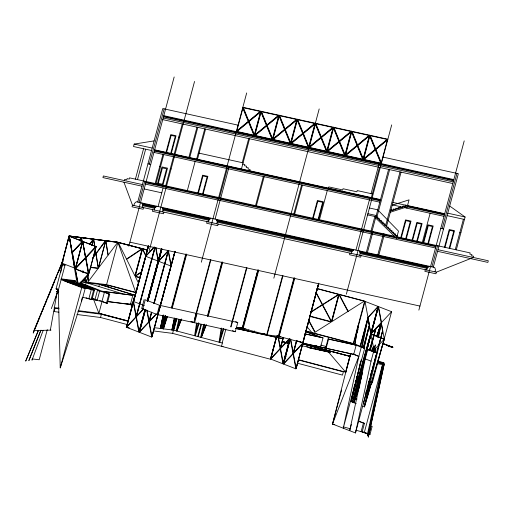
<?xml version="1.0" encoding="UTF-8"?>
<svg xmlns="http://www.w3.org/2000/svg" width="514" height="514" viewBox="0 0 514 514"><rect width="100%" height="100%" fill="white"/><g stroke="black" fill="none" stroke-linecap="round" stroke-linejoin="round"><path stroke-width="0.77" d="M197.19 323.19L195.288 335.893L199.021 323.711M221.746 328.851L219.722 342.35L223.924 328.652M196.56 323.081L194.62 335.719L198.68 322.721M221.238 327.958L219.054 342.176L223.359 328.414M354.84 344.708L358.02 325.902L358.11 327.495M354.705 344.849L358.02 325.902M50.346 330.129L57.69 289.144M60.658 272.587L62.779 260.765L33.211 333.072L39.919 316.913M352.559 402.192L378.163 306.762L368.03 317.633L370.774 333.522L351.203 401.665L354.66 384.388M362.055 347.477L368.03 317.633L370.774 333.522M371.558 371.583L364.458 406.805L384.292 339.002L381.337 323.049L376.087 328.414L369.476 350.638M375.503 352.013L375.972 349.661M378.497 337.139L381.337 323.049L370.986 333.882L353.979 402.745L359.453 386.804M164.127 316.219L160.625 328.485L163.452 315.166M175.492 318.462L172.209 329.969L174.709 318.211M163.863 316.11L160.304 328.446L163.15 315.185M171.894 329.924L174.4 318.224L171.894 329.924L175.223 318.359M160.625 328.485L163.491 315.172M172.209 329.969L174.741 318.217M160.304 328.446L163.182 315.198M305.573 331.202L351.03 343.217L361.291 347.188L358.823 356.408L343.256 428.207L364.76 347.952L353.259 343.5L306.248 331.074M302.405 343.84L349.983 356.433L350.599 353.42L332.5 424.037L355.495 432.949L376.993 352.694L371.185 350.445L367.722 349.681L365.248 358.894L349.681 430.693L351.338 424.525M355.495 432.949L371.063 361.149L375.4 344.952M377.674 361.503L383.007 362.678L367.343 434.671L367.671 433.45L355.906 430.212M383.804 362.64L367.806 435.846L383.804 362.64L377.861 361.329M384.273 363.816L368.275 437.029L384.273 363.816L379.146 362.685M176.887 331.029L181.526 319.104L176.887 331.029L179.514 319.31M361.329 347.252L368.03 317.633L369.341 325.799L363.976 348.254M374.616 352.559L375.676 347.901M378.15 337.03L381.337 323.049L377.597 327.058M178.898 319.22L176.218 330.855L180.594 319.747M203.512 324.899L200.653 337.312L205.317 325.458M359.228 367.561L351.088 401.62L356.228 403.612M359.601 366.013L360.712 361.368M363.861 348.203L369.225 325.754L363.314 348.042M351.203 401.665L361.201 359.864M163.484 328.851L166.555 316.451L163.484 328.851L167.416 316.656M163.169 328.812L166.292 316.348L163.169 328.812L167.101 316.675M365.872 354.57L353.748 402.655L359.98 384.568M366.264 353.022L368.416 344.489M368.808 342.941L378.336 306.832L381.285 322.766L377.52 336.657M60.639 266.965L62.162 263.29L69.049 235.958L61.262 265.32M283.047 337.666L280.188 348.479L270.698 358.65L276.429 337.017M289.581 339.124L283.034 363.848L270.762 359.093L276.699 336.689M283.034 363.848L280.265 348.91L283.336 337.319M289.819 339.208L283.298 363.533L280.535 348.614L283.4 337.801M283.298 363.533L289.845 338.81M296.52 340.326L293.044 353.459L283.555 363.636L290.102 338.912M279.141 336.484L302.74 342.722L318.603 283.542L295.891 368.827L283.619 364.079L290.166 339.349M295.891 368.827L293.121 353.889L296.597 340.756M318.841 283.163L296.154 368.512L293.391 353.6L296.874 340.461M296.154 368.512L318.648 283.747M369.951 350.612L375.85 328.324L381.285 322.766L376.935 336.497M370.388 349.931L375.85 328.324L369.245 350.548M363.796 402.064L382.596 330.939L381.337 323.049L376.646 336.715M61.224 266.188L69.281 236.022L117.944 242.248M62.162 263.29L62.817 260.855L33.866 330.63L50.982 330.11M60.941 268.604L63.004 260.894M56.045 288.894L62.58 264.511L64.391 264.909L65.021 265.16L58.487 289.543L56.045 288.894L56.925 289.041M47.282 329.641L39.199 359.749L32.311 358.939L31.984 360.16L43.202 330.296M55.782 297.985L58.063 289.491M73.843 264.716L74.466 263.252M80.415 241.047L81.026 237.918M74.62 263.271L73.997 264.742M80.57 241.066L81.18 237.937M82.555 241.625L72.423 252.496L75.372 268.43L82.555 241.625L75.545 268.501L82.728 241.696L85.472 257.585L75.34 268.449M64.77 280.657L74.517 281.897L74.697 281.216L77.62 282.347M91.755 245.66L93.4 239.537L89.603 244.593M91.91 245.679L93.554 239.556L94.704 246.63M58.288 289.517L60.234 367.889L81.739 287.641L60.967 279.59M85.549 284.987L86.166 282.681L123.058 293.918L132.85 295.319L130.376 304.539L129.515 304.275M82.118 298.004L81.456 301.288M86.525 281.344L84.392 280.387M88.434 274.437L78.301 285.309L88.639 274.489L86.693 280.933L84.071 279.944M88.864 273.654L96.041 246.855L88.864 273.654L85.909 257.72L96.041 246.855M74.697 281.216L62.702 279.687L80.878 286.722L94.081 289.999L83.062 287.57L85.202 288.399L82.735 297.619L60.234 367.889M91.113 299.476L93.587 290.256L91.376 289.401L88.909 298.621L91.113 299.476L91.948 299.662L94.415 290.442L92.212 289.588M124.382 180.594L124.709 179.373L126.791 179.836L127.119 178.615L129.194 179.071L129.522 177.85L394.418 236.222M154.11 140.894L134.167 144.087L133.512 146.522L151.534 150.493M97.442 290.371L94.968 299.591L97.159 300.439L99.626 291.22L97.442 290.371L99.517 290.834L79.811 283.195M98.804 286.677L99.42 284.37L135.092 295.319M99.626 291.22L104.406 292.273L101.939 301.493L107.272 303.421L109.739 294.201L79.927 282.649M101.984 301.692L98.926 313.289L128.391 321.07L98.881 313.277L78.334 310.668M106.571 284.717L117.912 242.235L135.934 292.909M135.413 179.148L143.56 148.739M76.952 314.484L100.526 317.498L101.399 314.247L128.564 321.423M108.454 287.911L109.071 285.604L136.037 292.729M137.495 179.611L145.642 149.195M123.951 182.219L132.477 205.189L132.04 206.814L143.13 209.256L143.567 207.63M106.437 303.234L108.91 294.021L104.406 292.273M133.858 205.491L134.405 203.46L136.338 201.732L434.696 267.473L435.538 269.811L434.992 271.842M137.72 202.041L162.765 108.57L238.053 125.159M139.108 202.343L144.768 181.211M149.343 164.146L164.152 108.878M128.821 246.225L174.169 76.971M142.179 207.322L142.725 205.292L141.883 202.953M155.17 183.504L162.964 154.406M155.999 183.684L163.793 154.592M157.387 183.993L161.961 166.922L167.506 168.149L162.932 185.213M166.016 152.324L170.764 134.61L176.032 135.767L171.284 153.487M158.081 184.147L162.437 167.892L166.594 168.804L162.238 185.059M166.575 152.446L171.143 135.381L175.306 136.294L170.732 153.365M152.851 209.673L152.414 211.299L163.503 213.747L163.94 212.121M141.652 271.649L135.233 275.941L142.397 249.149L145.635 255.631M135.233 275.941L142.404 249.168M154.239 209.982L154.785 207.952L156.712 206.223M158.1 206.532L163.073 187.957M120.591 303.132L132.22 304.616L134.694 295.402L135.555 295.666M133.325 301.127L126.238 327.463L129.355 327.855M154.843 247.273L136.024 316.714L126.534 326.885L148.315 246.245M148.231 245.936L145.796 255.888L154.206 246.855M148.424 246.013L126.534 326.885M133.73 301.255L148.552 245.923L133.524 301.487L136.294 316.425L143.682 308.503M165.701 185.824L173.501 156.731M174.195 154.129L182.284 123.932M149.195 250.71L194.549 81.463M162.552 211.813L163.099 209.783L162.257 207.444M144.132 299.456L141.665 308.67L143.175 308.843M155.196 247.407L136.371 316.849L139.133 331.768L145.044 309.724M147.582 300.69L161.377 249.194M151.386 312.435L148.88 321.7L139.39 331.871L145.301 309.82M161.435 249.374L158.376 260.778L155.903 247.433M147.756 301.005L161.891 248.712M148.642 298.55L150.274 292.363M150.705 290.866L161.826 249.367L147.846 301.063M188.889 157.368L196.978 127.17M189.724 157.547L197.813 127.356M187.327 190.591L195.121 161.492M196.65 159.077L204.739 128.879M197.485 159.256L205.574 129.065M157.066 314.504L159.533 305.284L145.244 299.752L142.776 308.965L157.066 314.504L193.791 322.593L196.258 313.379L159.533 305.284M151.739 312.576L149.227 321.835L151.99 336.747L175.03 251.474M158.993 311.047L174.85 251.866M151.99 336.747L175.107 251.314M197.864 192.911L202.612 175.19L207.874 176.353L203.126 194.074M161.781 328.632L165.296 315.5M162.013 328.664L165.527 315.532M198.417 193.033L202.991 175.968L207.148 176.88L202.574 193.951M171.419 307.867L185.824 254.025M171.824 307.918L186.241 254.115M172.254 308.047L186.672 254.25M173.366 330.116L176.469 318.526M153.288 330.913L172.608 333.38L176.63 318.603M173.777 330.206L176.887 318.616M207.065 221.624L206.628 223.249L217.718 225.691L218.154 224.065M208.453 221.926L208.992 219.896L210.926 218.167M201.327 262.198L246.681 92.95M219.497 197.678L227.297 168.579M215.083 219.086L229.238 166.253M216.767 223.757L217.313 221.727L216.471 219.388M194.62 318.898L210.477 259.718M195.037 318.988L210.894 259.808M194.62 322.779L197.093 313.559L237.77 322.522L235.303 331.742L194.62 322.779L192.397 321.918M242.255 162.668L248.712 138.568M241.451 168.945L249.541 138.754M197.723 336.535L201.038 324.173M198.211 336.664L201.527 324.302M254.436 135.657L279.096 115.271L290.693 143.644L315.352 123.257L326.949 151.636L351.608 131.243L363.199 159.623L387.864 139.236L242.839 107.278L254.436 135.657L260.971 111.275L272.561 139.654L297.227 119.261L308.818 147.64L333.477 127.254L345.074 155.626L369.733 135.24L381.33 163.619M207.463 315.808L221.881 262.005M207.656 316.624L222.279 262.056M208.292 315.988L222.71 262.191M249.772 170.776L250.093 169.562L248.018 169.1L248.346 167.885L246.264 167.423L246.591 166.208L244.51 165.746L244.837 164.531L242.756 164.069M272.561 139.654L279.096 115.271M255.548 205.619L263.341 176.527M256.377 205.806L264.177 176.707M222.164 342.992L225.89 329.089M230.664 326.84L246.521 267.659M231.075 326.93L246.932 267.749M238.355 327.379L237.943 328.915L237.429 328.716M290.693 143.644L297.227 119.261M242.267 328.362L239.987 327.759L242.255 328.317L257.906 269.908L242.267 328.362L236.299 327.598M240.481 327.559L242.666 328.407L258.324 269.998M242.614 328.819L242.698 328.491M243.026 328.909L258.754 270.133M243.385 328.401L242.974 329.937L243.488 330.136L243.899 328.6M248.892 329.699L248.48 331.234L247.966 331.035M254.436 330.92L254.025 332.455L253.511 332.256M273.84 278.177L319.194 108.929M293.802 214.049L301.602 184.956M294.638 214.235L302.431 185.136M243.103 328.542L266.702 334.781L282.559 275.6M264.196 333.74L267.119 334.871L282.976 275.69M276.423 336.766L270.403 359.222L172.608 333.38M270.698 358.65L276.609 336.606M326.949 151.636L333.477 127.254M267.119 334.871L278.305 336.304L293.963 277.888M278.652 336.76L294.361 277.939M279.07 336.85L294.792 278.074M312.673 218.206L317.421 200.492L323.377 201.803L318.629 219.523M313.225 218.328L317.8 201.263L322.651 202.33L318.076 219.401M319.464 219.703L327.257 190.61M328.517 188.13L328.844 186.91L342.703 189.968L343.031 188.747L356.896 191.799L357.224 190.585L372.329 193.913M283.555 363.636L290.076 339.304M345.074 155.626L351.608 131.243M363.199 159.623L369.733 135.24M305.502 331.459L323.03 337.904L320.563 347.117L320.049 346.918M331.549 321.488L338.732 294.683L322.708 304.821L331.562 321.507L338.739 294.702M350.008 253.119L349.571 254.745L360.661 257.186L361.098 255.561M339.06 294.773L331.883 321.597L347.907 311.458L339.067 294.792M328.06 338.925L325.593 348.139L326.107 348.338L328.574 339.124L328.06 338.925L355.649 345.003M351.396 253.421L351.936 251.391L353.87 249.663M355.945 250.125L370.106 197.292M371.082 193.637L379.248 163.156M371.352 197.569L379.441 167.378M346.352 294.156L391.7 124.902M359.71 255.259L360.256 253.222L359.414 250.883M370.967 231.056L374.867 216.503M366.341 252.413L388.59 169.389M367.381 252.644L373.048 231.512M376.942 216.966L389.631 169.62M377.661 218.405L377.983 217.191L367.587 214.903M345.607 372.142L350.587 353.645M353.253 343.712L364.657 301.088L317.601 288.656M356.459 334.37L356.992 332.372M357.082 332.05L357.969 328.709M334.781 424.641L332.5 424.037L341.598 390.087M377.777 254.931L383.444 233.799M385.706 225.35L400.027 171.907M378.818 255.162L384.478 234.031M401.068 172.139L386.419 226.796L388.5 227.259L388.173 228.473L390.254 228.936L389.927 230.15L392.002 230.613L391.681 231.827L393.756 232.289L393.428 233.504L395.51 233.966L395.182 235.181L397.264 235.643M400.618 206.686L400.29 207.907L398.209 207.444L397.887 208.665L395.806 208.209L395.478 209.429L393.396 208.967L393.075 210.187L390.993 209.731M402.674 207.226L403.021 205.928L405.103 206.384L405.45 205.08L444.694 213.728M352.392 402.128L372.682 327.097M406.831 208.144L409.054 199.85L392.201 205.221M400.779 237.622L405.52 219.902L411.007 221.11L406.259 238.83M401.331 237.744L405.906 220.673L410.275 221.637L405.7 238.708M412.08 240.115L416.828 222.395L422.097 223.551L417.349 241.272M368.879 434.478L371.121 426.106L372.162 426.337L369.919 434.709L368.879 434.478L361.162 431.49L363.411 423.118L358.476 421.21M412.633 240.237L417.207 223.166L421.364 224.085L416.79 241.15M369.919 434.709L362.203 431.721L364.445 423.35L358.483 421.037M386.277 344.907L392.972 347.265L389.882 346.34M364.304 432.492L383.007 362.678M422.335 242.37L430.134 213.278M423.17 242.557L427.918 224.836L433.186 225.999L428.438 243.713M423.722 242.679L428.297 225.607L432.454 226.526L427.879 243.591M425.29 269.709L424.853 271.334L435.943 273.776L436.38 272.15L473.343 257.482L473.664 256.261L471.589 255.805L471.916 254.584L469.835 254.128L470.162 252.907L396.956 236.781L375.901 216.735M426.678 270.011L427.218 267.98L429.151 266.252M418.865 310.128L464.213 140.881M431.921 266.862L437.587 245.731M442.162 228.666L456.965 173.398M433.308 267.171L458.353 173.7L383.071 157.117M444.481 247.253L449.23 229.533L454.498 230.696L449.75 248.41M445.034 247.375L449.609 230.304L453.766 231.223L449.197 248.288M455.263 249.624L463.403 219.227M456.297 249.855L465.099 217.004L449.692 206.024M144.935 309.704L138.87 332.083L126.598 327.328L145.841 256.338L154.29 247.285M138.87 332.083L136.101 317.144L154.926 247.697M147.255 300.838L161.267 249.136M147.235 301.217L158.113 261.093L155.633 247.729M139.133 331.768L145.199 309.389M147.319 301.281L161.544 248.808M147.788 300.606L161.801 248.911M139.39 331.871L145.456 309.492M148.032 300.677L158.697 261.324L168.2 251.134L170.969 266.072L151.726 337.062L139.455 332.314L145.52 309.936M153.898 303.176L168.123 250.71L158.633 260.881M151.726 337.062L148.957 322.124L151.675 312.094M153.962 303.658L168.393 250.414M154.251 303.311L168.47 250.845L171.233 265.764M158.653 311.221L174.754 251.802M345.781 372.387L350.799 353.863M353.523 343.834L365.024 301.397L378.118 306.466L358.875 377.456L355.675 380.893M360.031 346.667L367.979 317.35L365.024 301.397M360.083 346.956L368.03 317.633M363.199 347.997L369.225 325.754M378.163 306.762L358.92 377.751L355.187 381.754M378.336 306.832L359.093 377.822L360.076 383.129M360.256 382.93L359.267 377.61L378.51 306.62L391.604 311.696L372.367 382.686L367.028 388.411M373.337 352.09L375.22 345.145M377.488 337.235L381.465 322.574L378.51 306.62M365.762 393.049L366.386 390.749M367.838 385.384L368.461 383.084M368.879 381.549L369.502 379.248M370.331 376.184L371.995 370.048M372.412 368.512L374.076 362.376M374.488 360.841L376.152 354.711M376.569 353.176L382.596 330.939L364.458 406.805L384.292 339.002L370.986 333.882L376.531 328.202M362.633 372.766L353.748 402.655L370.941 333.586L381.285 322.766L376.608 336.329M353.979 402.745L361.503 377.456M372.464 351.197L373.903 346.635M377.019 336.741L381.337 323.049M372.348 350.985L373.794 346.41M371.699 351.133L372.74 348.1M371.673 350.651L372.708 347.637M51.329 308.651L58.339 289.986L57.073 289.491M332.5 424.037L358.823 356.408L353.465 353.947M40.747 330.406L28.848 360.635L41.017 330.136M38.479 330.264L25.7 361.111L38.293 330.528M40.529 315.442L41.441 313.238M42.052 311.767L43.574 308.098M44.185 306.627L45.097 304.423M45.707 302.952L46.928 300.015M47.841 297.812L53.327 284.589M53.938 283.124L54.85 280.92M55.461 279.449L56.373 277.245M58.506 272.105L60.029 268.43M79.31 240.25L80.994 237.648M79.342 240.513L81.238 237.982M89.571 244.336L93.15 239.203M77.415 278.299L76.464 279.565L73.939 265.327M93.015 257.501L95.861 253.71L95.09 248.988M105.312 240.758L96.028 253.486L95.263 248.757M76.509 279.815L77.453 278.549M82.201 272.227L83.146 270.962M92.578 258.394L95.9 253.961L98.213 268.128L90.342 267.126M117.687 242.377L108.191 255.034L105.884 240.867L117.687 242.377L115.091 241.998M349.841 356.253L302.444 343.84M72.166 252.162L69.21 236.215L72.166 252.162L82.516 241.329L72.217 252.451L75.166 268.385M96.002 246.559L85.652 257.392L82.696 241.439L88.479 273.821L85.729 257.912L75.378 268.745L96.002 246.559L82.908 241.484M78.244 285.026L88.594 274.193L78.244 285.026L75.295 269.073L78.456 285.071M126.598 327.328L136.101 317.144M136.371 316.849L143.753 308.94M156.012 314.048L149.15 321.404L147.113 310.398M139.455 332.314L148.957 322.124M149.227 321.835L156.609 313.919M288.9 339.137L280.458 348.19L278.415 337.184M270.762 359.093L280.265 348.91M280.535 348.614L289.498 339.009M283.619 364.079L293.121 353.889M293.391 353.6L302.881 343.423M367.979 317.35L378.118 306.466M381.465 322.574L391.604 311.696M373.851 350.162L384.202 339.33L370.896 334.209L374.057 350.207M236.305 131.661L260.971 111.275M141.793 271.964L135.355 276.262L139.949 277.476M310.912 311.869L322.259 304.68L315.994 292.858M315.904 291.971L322.554 304.519L338.597 294.4L316.708 288.592M310.392 312.596L322.419 304.982L331.279 321.706L309.389 315.904M348.203 311.298L364.24 301.153L339.336 294.573L348.196 311.278M65.021 265.16L62.58 264.511M58.455 289.555L57.24 289.119M390.679 210.913L407.531 205.542M390.325 212.211L407.184 206.84L444.347 215.032M117.475 242.306L147.332 249.99L117.912 242.235L69.049 235.958L113.504 241.786M310.925 348.042L306.864 346.815M69.184 236.144L81.206 237.719M81.347 237.693L93.368 239.267M105.531 240.822L93.721 239.312L94.878 246.399M90.252 267.447L98.123 268.456L88.626 281.119L87.341 273.242M61.134 278.845L77.595 280.946M81.514 281.447L106.597 284.647L136.094 292.44M80.801 281.993L109.071 285.604M102.093 291.239L122.595 293.854M102.684 291.47L132.85 295.319M57.17 291.541L58.699 291.734M57.138 291.663L58.667 291.856M56.411 291.573L58.776 291.875L56.424 291.573M107.51 301.461L120.122 303.074M107.362 301.596L133.081 304.879L132.22 304.616M242.666 328.407L246.084 328.921M54.188 307.571L58.892 308.169M280.946 336.638L277.252 335.783M58.962 308.83L55.03 308.329L54.156 311.58L58.872 312.178M77.82 311.233L101.399 314.247M284.602 342.452L289.401 343.513L282.886 341.791L287.686 342.851M154.194 327.669L173.481 330.129L222.376 343.05L221.508 346.301L223.05 346.5M139.39 329.14L140.932 329.339M163.799 115.682L453.836 179.592M163.645 116.267L453.682 180.17M163.484 116.845L453.528 180.755M163.176 118.002L453.219 181.911M162.739 119.627L452.783 183.537M178.769 137.058L179.598 137.244M199.117 153.166L243.083 162.848M134.167 144.087L152.189 148.058M447.778 213.188L465.099 217.004M154.65 149.818L380.501 199.586M392.953 202.413L405.43 205.163M154.566 150.146L380.411 199.907M407.441 205.863L444.604 214.055M154.476 150.473L380.328 200.235M407.358 206.191L444.52 214.377M154.303 151.122L380.148 200.884M447.116 215.642L464.444 219.459M153.956 152.42L379.801 202.188M392.298 204.855L402.693 207.142M404.627 207.656L443.993 216.33M369.438 207.99L377.758 209.828L398.485 231.088L396.551 238.29L375.58 217.955M147.955 163.837L150.73 164.448M159.738 166.433L160.574 166.62M170.275 168.759L171.104 168.939M440.774 228.357L443.543 228.968M459.831 232.559L460.872 232.784M367.915 213.683L376.229 215.514M377.668 218.411L379.737 218.868L379.409 220.088L381.491 220.545L381.163 221.765L383.238 222.221L382.917 223.442L384.992 223.898L384.665 225.119L386.746 225.575M158.293 183.331L162.456 184.25M145.982 182.162L436.026 246.065M145.815 182.798L435.859 246.707M145.468 184.076L435.512 247.986M142.404 184.565L103.372 175.961L102.935 177.587L141.967 186.19M437.992 249.695L488.3 260.778L487.863 262.403L437.555 251.32M144.164 188.953L161.769 192.834M142.102 203.563L156.211 206.673M162.475 208.054L210.425 218.617M216.69 219.998L353.369 250.112M359.633 251.494L428.65 266.702M142.269 204.032L155.826 207.02M162.642 208.523L210.04 218.964M216.857 220.467L352.983 250.459M359.8 251.963L428.265 267.049M142.551 204.823L155.17 207.605M162.932 209.314L209.384 219.549M217.146 221.258L352.321 251.044M360.089 252.759L427.609 267.633M142.616 205.696L154.675 208.356M162.989 210.187L208.89 220.3M217.204 222.132L351.827 251.796M360.147 253.633L427.108 268.385M132.477 205.189L436.38 272.15M129.907 242.158L419.951 306.068M85.472 257.585L85.909 257.72M386.194 344.875L382.654 343.519L392.58 347.348M386.734 345.119L389.483 346.205M386.586 345.363L389.226 346.385M389.805 346.603L392.445 347.625M83.962 279.449L86.802 280.528M84.463 280.541L86.564 281.351M64.244 280.779L81.334 284.544M304.866 333.811L319.605 337.062L305.772 331.703M305.027 333.933L323.03 337.904M328.574 339.124L356.163 345.202L353.69 354.416L302.56 343.153M65.535 281.274L73.303 282.989M73.997 283.137L82.625 285.039M66.82 281.775L74.588 283.484M75.282 283.638L83.91 285.54M68.105 282.27L75.873 283.985M76.567 284.133L85.195 286.035M69.39 282.771L77.158 284.48M77.852 284.634L86.48 286.536M361.291 347.188L364.76 347.952M78.443 284.981L70.791 283.291L73.007 283.94M79.137 285.129L87.765 287.03M79.728 285.476L73.746 284.158L84.874 287.467L72.018 282.488M80.422 285.63L89.05 287.532M76.702 285.026L81.013 285.977M81.707 286.125L90.335 288.026M79.657 285.887L82.298 286.471M82.992 286.626L91.62 288.527M82.266 286.677L83.583 286.973M84.277 287.12L92.905 289.022M81.739 287.641L85.202 288.399M93.587 290.256L94.415 290.442M376.993 352.694L373.53 351.929L367.722 349.681M108.91 294.021L109.739 294.201M235.894 328.375L245.056 330.399L237.776 327.579M281.447 338.411L245.885 330.579L238.419 327.688M302.393 343.031L317.138 346.275M235.605 328.401L282.205 338.668M91.505 298.827L97.05 300.047M82.67 297.246L91.948 299.662M91.614 299.219L102.768 301.673M301.609 345.659L327.656 351.396L330.399 352.463L309.608 347.882L312.525 348.659L308.946 347.278M377.533 362.543L383.476 363.854M377.353 363.584L383.945 365.036M298.563 359.71L345.838 372.194M363.411 423.118L364.445 423.35M361.162 431.49L362.203 431.721M56.919 289.138L57.613 289.292M63.794 264.8L63.402 264.723L63.897 264.832M142.674 248.956L147.267 250.17M309.312 316.245L331.196 322.034L315.146 332.153L308.496 319.605M139.866 277.798L135.266 276.564L138.375 282.79M320.826 345.1L326.217 346.526M276.77 335.86L278.305 336.304M302.47 343.731L350.464 356.414M128.596 304.108L132.451 305.13M125.474 303.414L132.419 305.252M284.685 356.041L286.227 356.453M298.338 359.961L343.358 371.853L342.485 375.104L297.471 363.212M100.526 317.498L126.919 324.469M343.166 426.858L350.028 428.67M71.491 250.312L69.403 236.209M71.536 250.562L74.055 264.787M99.883 284.435L135.555 295.377M130.048 303.658L132.323 304.359M130.344 303.832L132.618 304.532M283.773 341.855L288.521 343.455M357.365 328.337C358.438 328.472 356.388 328.401 357.461 329.93M62.335 263.329L75.982 268.584M382.769 343.371L392.831 347.233M145.841 256.338L158.113 261.093M158.697 261.324L170.969 266.072M69.416 236.26L82.516 241.329M69.21 236.215L82.304 241.284M82.696 241.439L95.79 246.514M358.823 356.408L353.176 354.217L317.967 346.462L315.731 345.594M365.248 358.894L371.063 361.149M325.58 350.94L328.324 352.006M323.499 350.484L326.242 351.544M299.823 341.592L302.74 342.722M321.423 350.028L324.161 351.088M296.321 340.467L302.817 342.986L293.314 353.169L290.834 339.805M319.342 349.565L322.085 350.632M317.26 349.109L320.004 350.169M315.185 348.653L317.928 349.713M313.103 348.19L315.847 349.257M311.021 347.734L313.765 348.794M235.63 321.693L237.77 322.522M263.052 333.368L266.702 334.781M240.796 327.752L242.255 328.317M356.697 376.614L358.875 377.456M359.267 377.61L361.451 378.458M368.731 381.272L372.367 382.686M75.378 268.745L88.684 273.866M75.295 269.073L88.594 274.193M232.444 330.637L235.303 331.742M190.829 321.443L193.791 322.593M133.524 301.487L144.35 305.676M74.517 281.897L94.197 289.523L85.562 287.622L72.705 282.642M351.57 396.872L357.127 399.031M99.62 300.452L100.217 300.684M100.853 300.934L107.272 303.421M91.967 298.081L95.598 299.489M86.063 297.754L87.521 298.313M362.961 406.221L364.689 406.895L363.706 401.575M307.224 327.026L311.895 332.526M324.867 347.76L345.633 372.149M308.586 320.492L314.864 332.333M142.667 248.93L146.124 255.843M82.658 270.936L83.223 272.42M85.215 277.624L86.924 282.077M93.471 299.161L98.881 313.277M355.894 335.815L357.853 328.504L357.937 330.091M290.423 339.33L293.044 353.459M278.151 337.486L280.188 348.479M146.696 309.923L148.88 321.7M133.261 301.802L136.024 316.714M81.559 237.764L82.201 241.696M81.392 238.001L81.906 241.15M87.046 272.69L88.459 281.344M69.268 236.048L74.022 265.211M204.302 324.199L201.321 337.486L206.255 324.822L201.321 337.486L204.302 324.205M105.563 241.085L98.38 267.89L96.073 253.736L105.563 241.085M105.717 241.105L98.534 267.91L108.024 255.259L105.717 241.105M142.07 249.059L134.906 275.857L126.643 259.319L142.082 249.084M242.884 108.21L236.819 130.858L248.268 121.388L242.884 108.21M260.457 112.078L254.391 134.726L249.007 121.548L260.457 112.078M261.016 112.2L254.944 134.848L266.4 125.384L261.016 112.2M278.588 116.074L272.516 138.722L267.132 125.544L278.588 116.074M279.141 116.196L273.075 138.844L284.525 129.374L279.141 116.196M296.713 120.07L290.648 142.719L285.264 129.534L296.713 120.07M297.265 120.192L291.2 142.841L302.656 133.37L297.265 120.192M314.844 124.06L308.773 146.708L303.388 133.531L314.844 124.06M315.397 124.182L309.325 146.831L320.781 137.367L315.397 124.182M332.969 128.057L326.904 150.705L321.513 137.527L332.969 128.057M333.522 128.179L327.457 150.827L338.906 141.356L333.522 128.179M351.094 132.053L345.029 154.701L339.645 141.517L351.094 132.053M351.653 132.175L345.581 154.823L357.037 145.353L351.653 132.175M369.225 136.043L363.154 158.691L357.77 145.513L369.225 136.043M369.778 136.165L363.713 158.813L375.162 149.349L369.778 136.165M387.35 140.039L381.285 162.687L375.901 149.51L387.35 140.039M260.27 111.467L248.77 120.976L243.366 107.741L260.27 111.467M248.506 121.966L237.005 131.468L253.916 135.195L248.506 121.966M278.402 115.457L266.901 124.966L261.491 111.731L278.402 115.457M266.631 125.956L255.13 135.465L272.041 139.191L266.631 125.956M296.527 119.454L285.026 128.963L279.616 115.727L296.527 119.454M284.762 129.952L273.262 139.461L290.166 143.188L284.762 129.952M314.658 123.45L303.151 132.959L297.747 119.723L314.658 123.45M302.887 133.948L291.387 143.451L308.297 147.177L302.887 133.948M332.783 127.44L321.282 136.949L315.872 123.713L332.783 127.44M321.019 137.938L309.518 147.447L326.422 151.174L321.019 137.938M350.908 131.436L339.407 140.945L334.004 127.71L350.908 131.436M339.144 141.935L327.643 151.444L344.553 155.17L339.144 141.935M369.039 135.433L357.538 144.942L352.129 131.706L369.039 135.433M357.269 145.931L345.768 155.44L362.678 159.16L357.269 145.931M387.164 139.422L375.663 148.931L370.26 135.696L387.164 139.422M375.4 149.921L363.899 159.43L380.803 163.156L375.4 149.921M141.948 248.744L126.495 259.037L118.22 242.473L141.948 248.744"/></g></svg>
